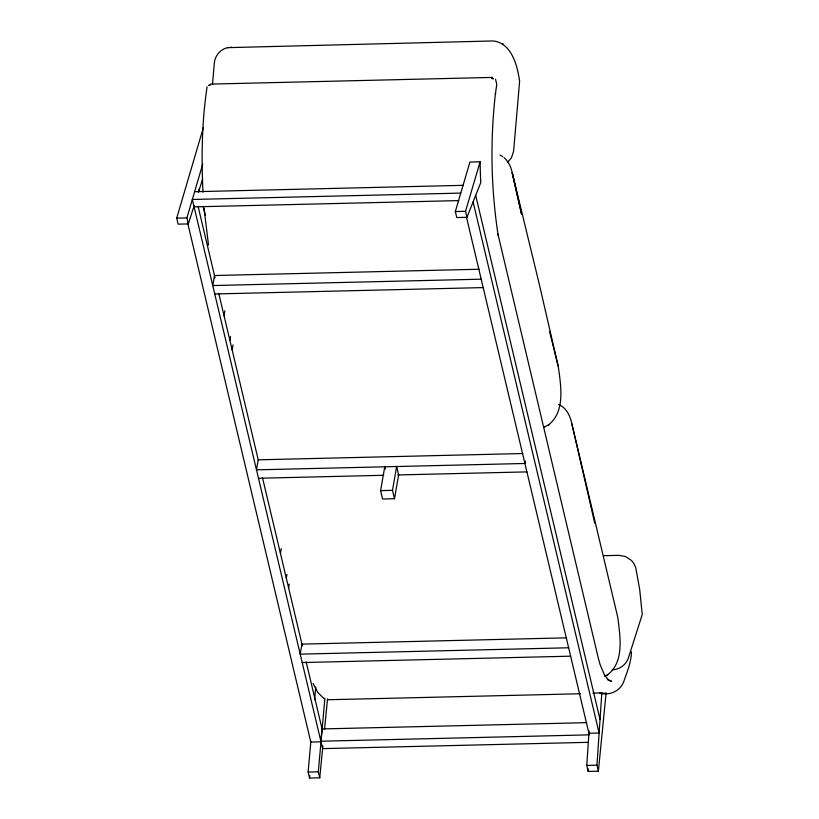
<?xml version="1.0" encoding="UTF-8"?>
<svg xmlns="http://www.w3.org/2000/svg" width="819" height="819" viewBox="0 0 819 819"><rect width="100%" height="100%" fill="white"/><g stroke="black" fill="none" stroke-linecap="round" stroke-linejoin="round"><path stroke-width="1.23" d="M592.905 693.089L601.822 692.874A131.767 27.088 88.6 0 0 606.111 692.874L598.382 771.201L588.185 771.447L586.762 765.437L589.096 730.794M598.382 771.201L596.949 765.192L601.822 692.874M212.479 84.644L214.312 63.288C214.803 55.753 220.649 48.833 228.163 47.563M322.881 745.996L319.738 777.804L309.551 778.05L308.118 772.041L310.851 741.553M314.609 699.641L315.745 686.936M319.738 777.804L318.315 771.805L324.918 698.126M309.551 778.05L309.797 775.501M324.519 729.463L327.528 698.924M588.185 771.447L588.431 768.918M207.115 86.753C201.812 121.621 201.32 157.053 202.979 192.219M223.996 315.724L224.856 310.77M229.863 340.264L230.518 336.548M232.146 349.877L233.005 344.922M280.436 553.624L281.306 548.669M286.312 578.163L286.957 574.447M288.585 587.776L289.24 584.06M394.482 498.74L392.496 490.325L396.642 466.523L398.638 474.928L394.482 498.74L382.596 499.017L380.6 490.612L384.756 466.799L385.319 469.205M525.358 460.974L524.918 463.482L256.48 469.84L258.231 459.817L522.839 453.542M194.134 205.712L188.329 223.915L178.132 224.16L176.709 218.151L203.378 127.569M188.329 223.915L186.896 217.905L202.764 164.046M455.344 211.548L469.911 162.049L480.108 161.804A131.767 27.088 88.6 0 0 480.763 182.627L466.963 217.311L456.767 217.547L455.344 211.548L465.54 211.302L480.108 161.804M198.393 192.363L202.651 179.013M507.452 162.479L511.445 157.821L513.605 151.146L519.615 81.296C517.454 65.745 511.568 42.844 493.12 40.95L227.498 47.656M548.034 425.235C565.673 412.141 560.882 385.606 558.292 366.615L549.621 331.736M607.288 674.979C624.743 662.151 620.085 636.076 617.782 617.321L571.887 423.955L594.737 523.126M545.259 426.474L543.98 427.057L549.262 424.672M604.514 676.228L608.517 674.416M230.794 47.246L231.48 47.154M612.151 669.788C619.41 669.655 626.218 664.762 628.449 657.821L642.229 614.567L639.711 589.516L635.759 567.772L633.926 563.595L631.51 560.472L625.47 556.5L618.949 555.333L603.634 555.691M210.381 84.101L492.414 77.416M194.615 191.707L463.063 185.34M460.769 193.1L192.332 199.467L322.625 748.627L588.503 742.321M194.083 206.869L458.691 200.604M176.709 218.151L186.896 217.905M479.105 269.246L214.506 275.522L212.756 285.544L481.193 279.177M214.752 293.96L483.19 287.592M258.476 478.255L383.742 475.286M397.809 474.948L526.914 471.887M380.6 490.612L392.496 490.325M566.564 637.837L301.955 644.113L300.204 654.135L568.642 647.778M302.201 662.551L570.638 656.183M327.846 699.743L580.528 693.754M599.672 693.294C610.257 695.751 620.986 690.929 624.211 680.282C627.426 671.191 631.326 661.537 631.459 651.852M586.68 722.665L322.082 728.93L320.864 741.226L589.311 734.858M321.007 741.799L310.81 742.045L187.592 222.686M308.118 772.041L318.315 771.805M586.762 765.437L596.949 765.192M609.96 680.947L611.66 681.367L607.288 679.043L608.507 680.261L604.156 674.221L600.03 664.373L598.167 657.565L497.942 234.121L498.136 235.176C490.939 188.145 490.028 140.069 495.546 92.803L495.403 93.857L496.764 84.408L495.546 79.187M558.578 404.596C566.697 407.657 570.372 416.482 572.01 424.416M500.092 155.088L502.794 156.664M502.59 43.642L503.163 44.103M323.71 698.402L317.68 692.28L313.063 683.415M504.043 157.627C508.159 161.169 510.728 166.237 511.916 171.478L539.117 283.476L558.169 366.134M475.685 195.372L600.03 719.461M473.106 201.873L599.119 733.015L588.922 733.251L466.451 217.045M465.54 211.302L466.963 217.311M199.037 189.005L199.621 191.482M203.163 206.408L205.231 215.11M198.085 206.337L215.069 277.928M218.765 293.478L258.343 460.288M262.479 477.712L302.344 645.771M306.183 661.957L322.133 729.176M208.507 245.086L204.033 208.108M208.64 85.452L209.91 85.166L208.64 85.452M493.273 78.706L491.943 78.481L493.273 78.706M512.612 174.406L512.203 172.676L521.59 214.261L512.612 174.406"/></g></svg>
